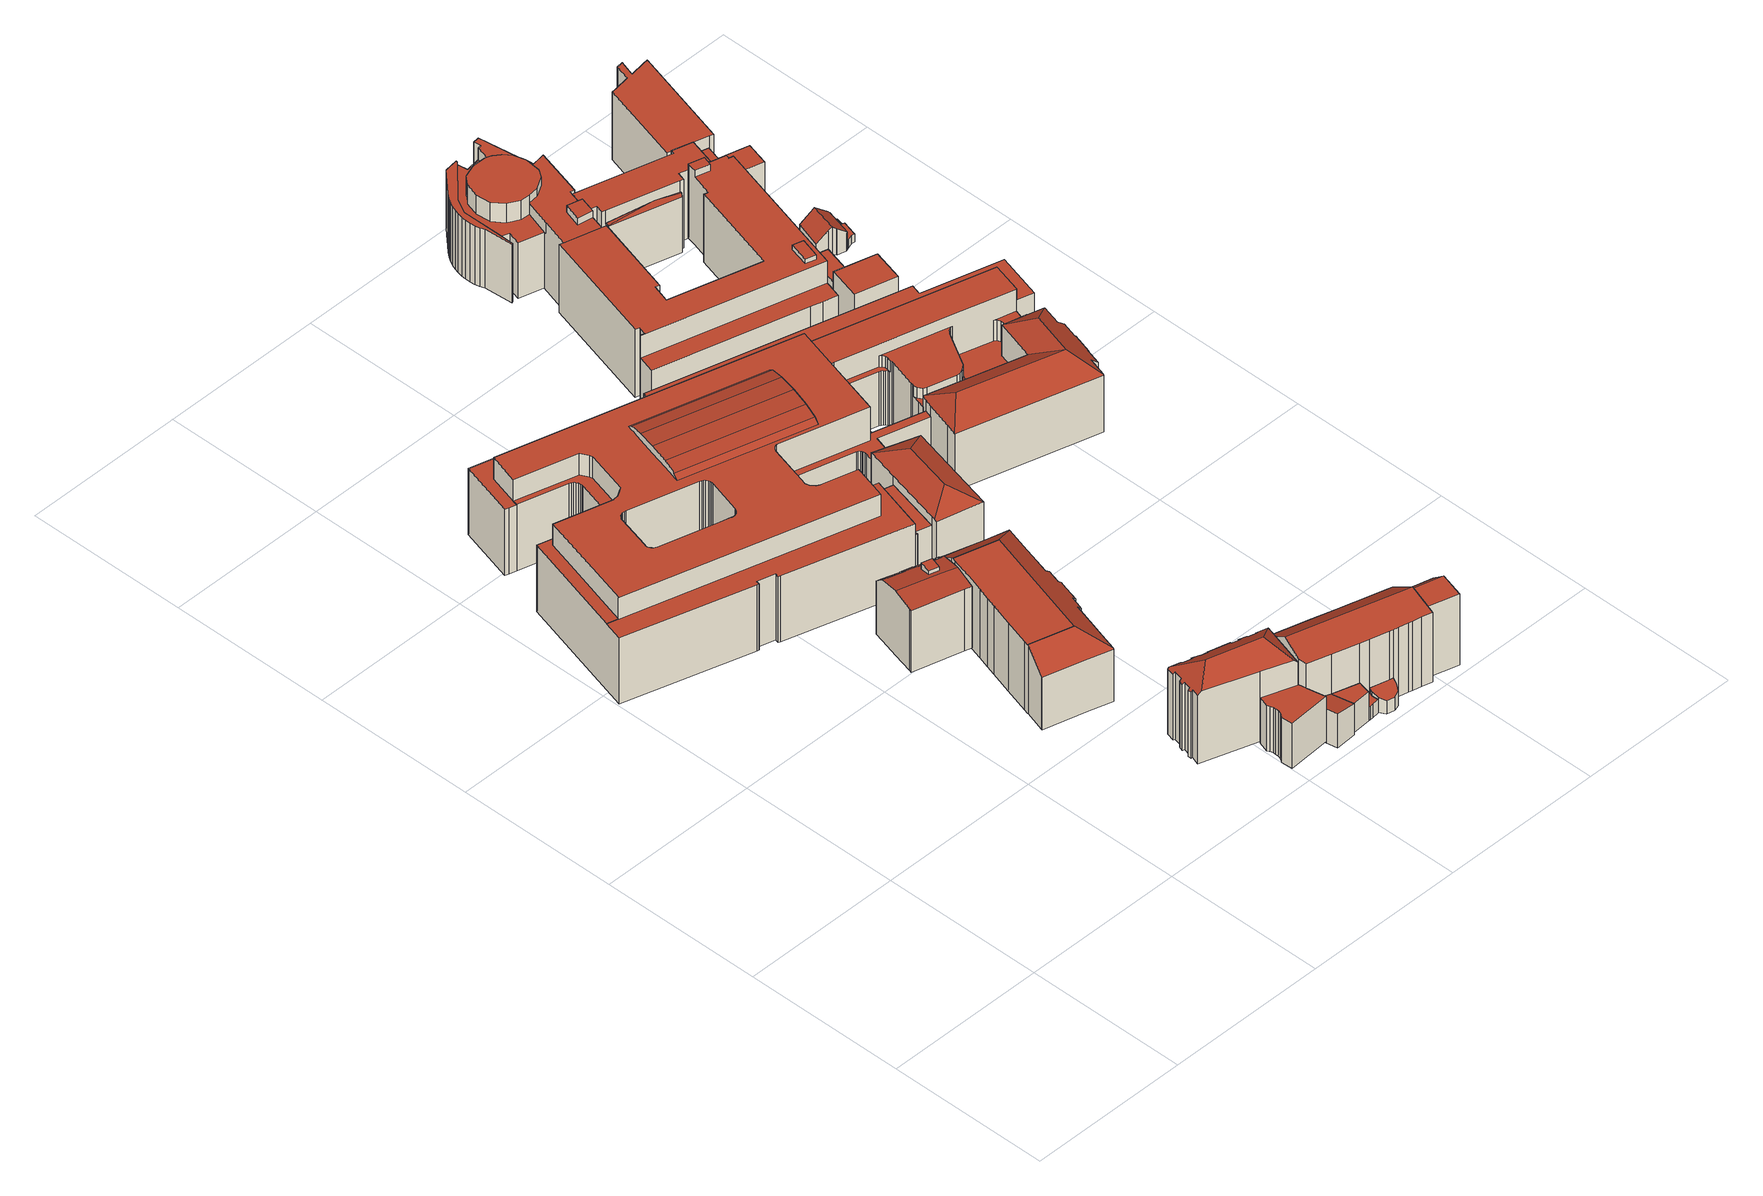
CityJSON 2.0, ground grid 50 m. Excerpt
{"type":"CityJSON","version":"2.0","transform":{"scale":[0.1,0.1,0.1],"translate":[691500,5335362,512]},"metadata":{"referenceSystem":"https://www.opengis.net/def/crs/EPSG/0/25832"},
"CityObjects":{
"building1":{"type":"Building","attributes":{"Gemeindeschluessel":"09162000","HoeheDach":"539.060","HoeheGrund":"516.347","Methode":"2000","NiedrigsteTraufeDesGebaeudes":"534.170","Geometrietyp2DReferenz":"3000","function":"31001_9998","roofType":"3100","measuredHeight":22.71,"storeysAboveGround":5},"geometry":[{"type":"MultiSurface","lod":"2","boundaries":[[[0,1,2,3]],[[4,5,6,7,8,9,10,11]],[[12,13,14,15,16,17,18]],[[19,20,21,22]],[[23,24,25,26]],[[27,28,29,30]],[[31,2,1,32]],[[33,34,35,36]],[[37,11,10,38]],[[39,3,2,31]],[[35,34,40,41]],[[42,43,13,12]],[[44,45,22,21,6,5]],[[46,42,12,18,23,26]],[[47,4,11,37]],[[48,0,3,39]],[[27,30,33,36]],[[49,43,42,46,26,25]],[[50,14,13,43]],[[34,33,30,29,24,23,18,17,51,52,53,54,40]],[[10,9,41,40,54,55,56,38]],[[19,57,15,14,50,20]],[[57,19,22,45,44,47,37,38,56,55,54,53,52,51,17,16,15]],[[8,7,6,21,20,50,43,49,25,28,35,41,9],[31,32,48,39]],[[32,1,0,48]],[[36,35,28,27]],[[44,5,4,47]],[[25,24,29,28]]],"semantics":{"surfaces":[{"type":"RoofSurface"},{"type":"WallSurface"},{"type":"GroundSurface"}],"values":[0,0,1,1,1,1,1,1,1,1,0,1,1,0,1,1,0,1,0,1,1,1,2,0,1,1,1,0]}}]},
"building2":{"type":"Building","attributes":{"Gemeindeschluessel":"09162000","HoeheDach":"539.350","HoeheGrund":"516.140","Methode":"2000","NiedrigsteTraufeDesGebaeudes":"532.519","Geometrietyp2DReferenz":"3000","function":"31001_9998","roofType":"1000","measuredHeight":23.21,"storeysAboveGround":3},"geometry":[{"type":"MultiSurface","lod":"2","boundaries":[[[58,59,60,61,62,63,64,65,66,67,68]],[[69,70,68,67,71,72,73]],[[74,65,64,75]],[[76,66,65,74]],[[68,70,77,58]],[[78,79,80,81,82,83]],[[81,80,84,77,70,69,85,82]],[[86,87,88,89,90,91]],[[92,93,90,89,88,94,95,96,97,98,99,100,101,102,103,104,79,78,83,105,73,72,71,76,74,75,106,107,108,109,110,111,112,113,114]],[[61,60,115,116,110,109,108]],[[95,117,118,96]],[[59,119,115,60]],[[101,100,120,121,122,102]],[[63,62,61,108,107,106]],[[99,123,120,100]],[[71,67,66,76]],[[84,124,122,121,120,123,125,126,118,117,127,87,86,91,128,129,119,77]],[[119,129,130,131,132,133,116,115]],[[80,79,104,103,102,122,124,84]],[[111,133,132,112]],[[96,118,126,97]],[[98,125,123,99]],[[97,126,125,98]],[[88,87,127,94]],[[83,82,85,105]],[[105,85,69,73]],[[75,64,63,106]],[[90,93,92,114,130,129,128,91]],[[110,116,133,111]],[[58,77,119,59]],[[94,127,117,95]],[[131,130,114,113,112,132]]],"semantics":{"surfaces":[{"type":"RoofSurface"},{"type":"WallSurface"},{"type":"GroundSurface"}],"values":[0,1,1,1,1,1,0,1,2,1,1,1,1,1,1,1,0,0,1,1,1,1,1,1,1,1,1,1,1,1,1,1]}}]},
"building3":{"type":"Building","attributes":{"Gemeindeschluessel":"09162000","HoeheDach":"543.710","HoeheGrund":"515.290","Methode":"2000","NiedrigsteTraufeDesGebaeudes":"537.343","Geometrietyp2DReferenz":"3000","function":"31001_9998","roofType":"3200","measuredHeight":28.42,"storeysAboveGround":5},"geometry":[{"type":"MultiSurface","lod":"2","boundaries":[[[134,135,136,137]],[[138,139,140,141,142,143]],[[144,145,146,147,148,149,150,151,152,153,142,141,140,154,155,156,136,135]],[[157,158,159,160]],[[161,162,163,164]],[[165,152,151,166]],[[167,166,151,150,149,168]],[[169,156,155,170]],[[145,171,158,172,173,174,175,176,177,163,162,178,179,180,181,182,183,184,185,146]],[[152,165,186,153]],[[170,155,154,187]],[[188,159,158,171]],[[164,163,177,189]],[[160,190,191,192,134,137,169,170,187,139,138,143,186,165,166,167,168,193,194,195,196,197,198,199,200,201,202,203,161,164,189,204,205,206,207,208,157]],[[207,173,172,208]],[[190,160,159,188,209,191]],[[143,142,153,186]],[[199,182,181,200]],[[198,183,182,199]],[[204,176,175,205]],[[202,179,178,203]],[[209,188,171,145,144]],[[189,177,176,204]],[[192,191,209,144,135,134]],[[201,180,179,202]],[[147,146,185,196,195,194,193,148]],[[197,184,183,198]],[[168,149,148,193]],[[206,174,173,207]],[[158,157,208,172]],[[187,154,140,139]],[[205,175,174,206]],[[137,136,156,169]],[[200,181,180,201]],[[203,178,162,161]],[[196,185,184,197]]],"semantics":{"surfaces":[{"type":"WallSurface"},{"type":"RoofSurface"},{"type":"GroundSurface"}],"values":[0,0,1,0,0,0,0,0,1,0,0,1,0,2,0,0,0,0,0,0,0,1,0,0,0,0,0,0,0,0,0,0,0,0,0,0]}}]},
"building4":{"type":"Building","attributes":{"Gemeindeschluessel":"09162000","HoeheDach":"530.060","HoeheGrund":"514.800","Methode":"1000","NiedrigsteTraufeDesGebaeudes":"530.060","Geometrietyp2DReferenz":"3000","function":"31001_2000","roofType":"1000","measuredHeight":15.26},"geometry":[{"type":"MultiSurface","lod":"2","boundaries":[[[210,211,212,213]],[[214,215,216,217]],[[213,212,215,214]],[[210,213,214,217,218,219,220,221,222,223,224,225,226]],[[222,227,228,223]],[[220,229,230,221]],[[217,216,231,218]],[[219,232,229,220]],[[224,233,234,225]],[[225,234,235,226]],[[235,234,233,228,227,230,229,232,231,216,215,212,211]],[[221,230,227,222]],[[226,235,211,210]],[[218,231,232,219]],[[223,228,233,224]]],"semantics":{"surfaces":[{"type":"WallSurface"},{"type":"GroundSurface"},{"type":"RoofSurface"}],"values":[0,0,0,1,0,0,0,0,0,0,2,0,0,0,0]}}]},
"building5":{"type":"Building","attributes":{"Gemeindeschluessel":"09162000","HoeheDach":"525.832","HoeheGrund":"514.369","Methode":"2000","NiedrigsteTraufeDesGebaeudes":"524.837","Geometrietyp2DReferenz":"3000","function":"31001_9998","roofType":"1000","measuredHeight":11.46,"storeysAboveGround":2},"geometry":[{"type":"MultiSurface","lod":"2","boundaries":[[[236,237,238,239,240]],[[240,241,242,236]],[[241,243,244,245,242]],[[239,243,241,240]],[[236,242,245,237]],[[238,244,243,239]],[[237,245,244,238]]],"semantics":{"surfaces":[{"type":"GroundSurface"},{"type":"WallSurface"},{"type":"RoofSurface"}],"values":[0,1,2,1,1,1,1]}}]},
"building6":{"type":"Building","attributes":{"Gemeindeschluessel":"09162000","HoeheDach":"524.895","HoeheGrund":"515.240","Methode":"1000","NiedrigsteTraufeDesGebaeudes":"524.895","Geometrietyp2DReferenz":"3000","function":"31001_9998","roofType":"1000","measuredHeight":9.65,"storeysAboveGround":1},"geometry":[{"type":"MultiSurface","lod":"2","boundaries":[[[246,247,248,249]],[[250,251,247,246]],[[246,249,252,250]],[[249,248,253,252]],[[251,253,248,247]],[[252,253,251,250]]],"semantics":{"surfaces":[{"type":"WallSurface"},{"type":"GroundSurface"},{"type":"RoofSurface"}],"values":[0,0,1,0,2,0]}}]},
"building7":{"type":"Building","attributes":{"Gemeindeschluessel":"09162000","HoeheDach":"520.060","HoeheGrund":"515.613","Methode":"2000","NiedrigsteTraufeDesGebaeudes":"520.060","Geometrietyp2DReferenz":"3000","function":"31001_9998","roofType":"1000","measuredHeight":4.45},"geometry":[{"type":"MultiSurface","lod":"2","boundaries":[[[254,255,256,257]],[[258,259,260,261]],[[262,263,264,265]],[[266,267,263,262]],[[261,260,257,256]],[[265,264,259,258]],[[254,257,260,259,264,263,267]],[[256,255,266,262,265,258,261]],[[255,254,267,266]]],"semantics":{"surfaces":[{"type":"WallSurface"},{"type":"RoofSurface"},{"type":"GroundSurface"}],"values":[0,0,0,0,0,0,1,2,0]}}]},
"building8":{"type":"Building","attributes":{"Gemeindeschluessel":"09162000","HoeheDach":"521.863","HoeheGrund":"515.760","Methode":"2000","NiedrigsteTraufeDesGebaeudes":"520.244","Geometrietyp2DReferenz":"3000","function":"31001_9998","roofType":"2100","measuredHeight":6.1,"storeysAboveGround":1},"geometry":[{"type":"MultiSurface","lod":"2","boundaries":[[[268,269,270,271]],[[271,272,273,274,275,276,277,278,268]],[[278,279,269,268]],[[277,280,279,278]],[[275,281,282,276]],[[276,282,280,277]],[[274,283,281,275]],[[269,279,280,282,281,283,284,285,270]],[[272,285,284,273]],[[273,284,283,274]],[[271,270,285,272]]],"semantics":{"surfaces":[{"type":"WallSurface"},{"type":"GroundSurface"},{"type":"RoofSurface"}],"values":[0,1,0,0,0,0,0,2,0,0,0]}}]},
"building9":{"type":"Building","attributes":{"Gemeindeschluessel":"09162000","HoeheDach":"541.320","HoeheGrund":"514.888","Methode":"2000","NiedrigsteTraufeDesGebaeudes":"534.589","Geometrietyp2DReferenz":"3000","function":"31001_9998","roofType":"3100","measuredHeight":26.43,"storeysAboveGround":4},"geometry":[{"type":"MultiSurface","lod":"2","boundaries":[[[286,287,288,289,290,291,292,293,294,295,296,297]],[[298,299,300,301,302,303,304,305,306,307,308,309,310,311,312,313,314,315,316,317,318,319,320]],[[319,288,287,320]],[[315,292,291,316]],[[308,321,322,309]],[[318,289,288,319]],[[311,296,295,312]],[[298,320,287,286,323]],[[305,324,325,306]],[[298,323,326,299]],[[299,326,327,300]],[[300,327,328,301]],[[317,290,289,318]],[[306,325,329,307]],[[297,296,311,310,330]],[[307,329,321,308]],[[301,328,331,302]],[[330,322,321,329,325,324,332,333,331,328,327,326,323,286,297]],[[304,332,324,305]],[[312,295,294,313]],[[314,293,292,315]],[[313,294,293,314]],[[316,291,290,317]],[[302,331,333,303]],[[330,310,309,322]],[[303,333,332,304]]],"semantics":{"surfaces":[{"type":"RoofSurface"},{"type":"GroundSurface"},{"type":"WallSurface"}],"values":[0,1,2,2,2,2,2,2,2,2,2,2,2,2,2,2,2,0,2,2,2,2,2,2,2,2]}}]},
"building10":{"type":"Building","attributes":{"Gemeindeschluessel":"09162000","HoeheDach":"544.990","HoeheGrund":"512.860","Methode":"2000","NiedrigsteTraufeDesGebaeudes":"524.470","Geometrietyp2DReferenz":"3000","function":"31001_2000","roofType":"1000","measuredHeight":32.13,"storeysAboveGround":7},"geometry":[{"type":"MultiSurface","lod":"2","boundaries":[[[334,335,336,337,338,339,340,341,342,343,344,345,346,347,348,349,350,351,352,353,354,355,356,357,358,359,360,361,362,363,364,365,366,367,368,369]],[[370,371,372,373]],[[374,375,376,377]],[[378,345,344,379]],[[380,381,382,383]],[[384,385,386,387]],[[388,389,390,391,392,393]],[[394,366,365,395]],[[396,397,398,399]],[[400,401,402,403,404,405,406,407,408,409,410]],[[411,378,412,413]],[[414,415,416,417]],[[418,419,420,421]],[[422,423,424,425]],[[426,427,428,429]],[[430,431,432,433]],[[434,435,436,437]],[[438,439,440,441]],[[442,443,444,445,446,447]],[[448,449,450,451]],[[452,453,454,455]],[[456,457,458,459]],[[373,372,460,461]],[[462,463,427,426]],[[464,465,466,467]],[[468,469,470,471]],[[472,473,474,475]],[[358,357,356,476,477,478]],[[413,412,479,480]],[[342,481,482,343]],[[483,484,485,486]],[[487,488,489,490,491,492]],[[493,494,495,496,497,498,499,500,501,502,503,504]],[[505,506,375,374]],[[336,507,508,337]],[[509,510,511,512,513,371,370]],[[514,515,453,452]],[[480,479,423,422]],[[493,504,516,517]],[[518,519,381,380]],[[520,521,522,523,524,525,526,527,528,404,403,402,529]],[[503,502,530,531]],[[532,533,534,535]],[[536,537,538,539]],[[387,386,439,438]],[[540,541,542,543]],[[340,544,545,341]],[[546,547,548,549,462,426,429,550,551,510,509,370,373,461,552,553,554,555,556,557,558,559,560,561,562,563,564,472,475,565,566,567,568,489,488,487,569,570,571,572,573,389,388,393,574,575,456,459,576,577,578,579,434,437,580,505,374,377,384,387,438,441,581,582,583,446,445,444,584,536,539,585,586,468,471,587,588,589,590,540,543,591,592,593,594,595,596,597,394,395,598,599,600,601,602,603,478,477,476,604,605,606,607,608,609,610,611,612,613,411,413,480,422,425,614,532,535,615],[616,617,618,619,620,621,518,380,383,622,623,396,399,624,625,430,433,626,627,628,629,630,631,483,486,632,633,634,635,636,637,638,639]],[[341,545,481,342]],[[560,640,641,561]],[[584,642,537,536]],[[338,643,644,339]],[[372,371,513,645,646,647,648,649,650,414,417,651,460]],[[449,652,653,654,428,427,463,655,656,450]],[[633,657,658,634]],[[659,660,470,469,661,662,663,664]],[[362,361,360,602,601,600]],[[665,666,573,572,571,667]],[[668,334,369,669]],[[670,671,672,673,451,450,656,527,526,525,524,523,674]],[[675,676,677,678]],[[504,503,531,679,516]],[[646,680,681,647]],[[393,392,682,574]],[[627,683,684,628]],[[543,542,685,591]],[[632,686,657,633]],[[645,687,680,646]],[[501,500,688,689,690,691]],[[591,685,692,592]],[[412,378,379,409,408,407,406,405,693,694,695,534,533,696,424,423,479]],[[556,697,698,557]],[[699,663,662,700]],[[586,661,469,468]],[[555,701,697,556]],[[554,702,701,555]],[[437,436,703,580]],[[645,513,512,704,705,706,687]],[[476,356,355,604]],[[707,521,520,708]],[[674,523,522,709]],[[638,710,711,639]],[[565,712,713,566]],[[343,482,714,344]],[[455,454,671,670]],[[626,715,683,627]],[[459,458,716,576]],[[717,718,706,705]],[[719,720,466,465,677,676,721,420,419,722,723,724,725,401,400,410,714,482,481,545,544,644,643,508,507,726,727],[728,729,398,397,730,731,382,381,519,732,733,734,735,736,737,711,710,738,739,740,658,657,686,485,484,741,742,743,684,683,715,432,431],[744,745,746,747,748,749,750,751,752,499,498,497,496,495,494,493,517]],[[753,721,676,675]],[[617,736,735,618]],[[405,404,528,693]],[[616,737,736,617]],[[620,733,732,621]],[[568,754,490,489]],[[337,508,643,338]],[[574,682,755,575]],[[756,757,724,723,722,758]],[[608,351,350,609]],[[759,692,685,542,541,760,761,762,763,764,668,669,765]],[[634,658,740,635]],[[583,766,447,446]],[[635,740,739,636]],[[610,609,350,349,348,611]],[[580,703,506,505]],[[471,470,660,587]],[[569,767,768,570]],[[575,755,457,456]],[[648,769,770,649]],[[599,363,362,600]],[[639,711,737,616]],[[708,520,529,771]],[[596,368,367,597]],[[647,681,769,648]],[[625,728,431,430]],[[612,347,346,613]],[[624,729,728,625]],[[621,732,519,518]],[[582,772,766,583]],[[590,760,541,540]],[[383,382,731,622]],[[700,662,585,539,538]],[[628,684,743,629]],[[500,499,752,688]],[[578,773,774,579]],[[602,360,359,603]],[[720,763,762,663,699,775,467,466]],[[487,492,767,569]],[[570,768,667,571]],[[377,376,385,384]],[[656,655,549,548,527]],[[355,354,353,606,605,604]],[[651,417,416,702,554,553,552]],[[563,562,776,777,778,564]],[[709,522,521,707]],[[779,780,515,514]],[[678,464,467,775,699,700,538,537,642,443,442,447,766,772,781,440,439,386,385,376,375,506,703,436,435,774,773,782,716,458,457,755,682,392,391,390,666,665,667,768,767,492,491,490,754,783,713,712,474,473,778,777,776,641,640,784,779,514,452,455,670,674,709,707,708,771,757,756,758,418,421,753,675]],[[558,557,698,780,779,784,559]],[[579,774,435,434]],[[486,485,686,632]],[[613,346,345,378,411]],[[611,348,347,612]],[[765,669,369,368,596,595,594]],[[444,443,642,584]],[[764,719,727,334,668]],[[568,567,566,713,783,754]],[[561,641,776,562]],[[559,784,640,560]],[[433,432,715,626]],[[415,785,770,769,681,680,687,706,718,786,672,671,454,453,515,780,698,697,701,702,416]],[[585,662,661,586]],[[763,720,719,764]],[[727,726,507,336,335,334]],[[549,655,463,462]],[[758,722,419,418]],[[547,546,694,693,528,527,548]],[[787,786,718,717]],[[618,735,734,619]],[[589,588,659,664,761,760,590]],[[550,429,428,654,788,789,551]],[[790,652,449,448]],[[615,695,694,546]],[[577,782,773,578]],[[511,789,788,791,790,448,451,673,787,717,705,704,512]],[[741,484,483,631,630,742]],[[623,730,397,396]],[[421,420,721,753]],[[678,677,465,464]],[[576,716,782,577]],[[475,474,712,565]],[[598,364,363,599]],[[582,581,441,440,781,772]],[[622,731,730,623]],[[592,692,759,593]],[[535,534,695,615]],[[573,666,390,389]],[[629,743,742,630]],[[502,501,691,530]],[[650,785,415,414]],[[757,771,529,402,401,725,724]],[[395,365,364,598]],[[425,424,696,614]],[[399,398,729,624]],[[788,654,653,791]],[[614,696,533,532]],[[516,679,531,530,691,690,689,688,752,751,750,749,748,747,746,745,744,517]],[[637,738,710,638]],[[564,778,473,472]],[[461,460,651,552]],[[339,644,544,340]],[[593,759,765,594]],[[619,734,733,620]],[[636,739,738,637]],[[379,344,714,410,409]],[[551,789,511,510]],[[587,660,659,588]],[[607,352,351,608]],[[673,672,786,787]],[[597,367,366,394]],[[663,762,761,664]],[[603,359,358,478]],[[606,353,352,607]],[[791,653,652,790]],[[649,770,785,650]]],"semantics":{"surfaces":[{"type":"RoofSurface"},{"type":"WallSurface"},{"type":"GroundSurface"}],"values":[0,1,1,1,1,1,1,1,1,1,1,1,1,1,1,1,1,1,1,1,1,1,1,1,1,1,1,1,1,1,1,1,1,1,1,1,1,1,0,1,0,0,1,1,1,1,1,2,1,1,1,1,0,0,1,0,1,1,1,1,1,0,1,1,1,1,1,1,0,1,0,1,1,1,1,1,1,1,1,1,1,1,1,1,1,1,1,1,0,1,1,1,1,1,1,1,1,1,1,0,1,1,1,1,1,1,1,1,1,1,1,1,1,1,1,1,1,1,1,1,1,1,1,0,1,1,1,1,1,1,1,1,1,1,1,1,0,1,1,1,1,1,1,1,1,1,1,1,1,0,1,1,1,1,1,1,1,1,1,1,1,1,1,0,1,1,1,1,1,1,1,1,1,1,1,1,1,0,1,1,1,1,1,1,1,1,1,1,1,1,1,1,1,1,1,1,1,1,1,1,1,1,1,1]}}]},
"building11":{"type":"Building","attributes":{"Gemeindeschluessel":"09162000","HoeheDach":"538.390","HoeheGrund":"516.200","Methode":"2000","NiedrigsteTraufeDesGebaeudes":"534.111","Geometrietyp2DReferenz":"3000","function":"31001_9998","roofType":"3200","measuredHeight":22.19,"storeysAboveGround":5},"geometry":[{"type":"MultiSurface","lod":"2","boundaries":[[[792,793,794,795]],[[796,792,795,797,798,799,800,801]],[[802,803,804,805,806,807]],[[798,808,809,799]],[[797,795,794,810,811]],[[800,804,803,801]],[[812,802,807,813]],[[800,799,809,805,804]],[[806,805,809,808,811,810]],[[812,796,801,803,802]],[[797,811,808,798]],[[813,793,792,796,812]],[[807,806,810,794,793,813]]],"semantics":{"surfaces":[{"type":"WallSurface"},{"type":"GroundSurface"},{"type":"RoofSurface"}],"values":[0,1,2,0,0,0,2,0,2,0,0,0,2]}}]},
"building12":{"type":"Building","attributes":{"Gemeindeschluessel":"09162000","HoeheDach":"537.390","HoeheGrund":"513.410","Methode":"2000","NiedrigsteTraufeDesGebaeudes":"532.401","Geometrietyp2DReferenz":"3000","function":"31001_9998","roofType":"1000","measuredHeight":23.98,"storeysAboveGround":5},"geometry":[{"type":"MultiSurface","lod":"2","boundaries":[[[814,815,816,817,818,819]],[[820,821,819,818,822,823]],[[824,825,826,827]],[[828,829,820,823]],[[830,831,832,833,834,835]],[[831,830,828,823,822,818,817,816,836,824,827,832]],[[816,815,837,836]],[[838,834,833,826,825,837,815,814,819,821]],[[835,834,838,821,820,829]],[[830,835,829,828]],[[827,826,833,832]],[[836,837,825,824]]],"semantics":{"surfaces":[{"type":"WallSurface"},{"type":"GroundSurface"},{"type":"RoofSurface"}],"values":[0,0,0,0,0,1,0,2,2,0,0,0]}}]},
"building13":{"type":"Building","attributes":{"Gemeindeschluessel":"09162000","HoeheDach":"540.130","HoeheGrund":"515.667","Methode":"2000","NiedrigsteTraufeDesGebaeudes":"533.178","Geometrietyp2DReferenz":"3000","function":"31001_9998","roofType":"3200","measuredHeight":24.46,"storeysAboveGround":4},"geometry":[{"type":"MultiSurface","lod":"2","boundaries":[[[839,840,841,842]],[[843,844,845,846]],[[847,848,849,850]],[[851,840,839,852,853]],[[854,855,856,857]],[[850,849,858,859]],[[853,852,859,858,860]],[[861,862,863,864,865]],[[866,867,868,869]],[[870,871,872,873]],[[874,875,876,877]],[[874,877,878,879,880,881,866,869,882,872,871,883]],[[875,874,883,884]],[[885,886,863,862]],[[867,885,862,861,854,857,843,846,847,850,859,852,839,842,887,888,876,875,884,870,873,889,868]],[[857,856,844,843]],[[861,865,855,854]],[[879,878,890,891,841,840,851]],[[876,888,890,878,877]],[[842,841,891,887]],[[884,883,871,870]],[[885,867,866,881,886]],[[889,882,869,868]],[[886,881,880,892,864,863]],[[847,846,845,893,848]],[[892,893,845,844,856,855,865,864]],[[851,853,860,880,879]],[[887,891,890,888]],[[873,872,882,889]],[[892,880,860,858,849,848,893]]],"semantics":{"surfaces":[{"type":"WallSurface"},{"type":"RoofSurface"},{"type":"GroundSurface"}],"values":[0,0,0,0,0,0,0,0,0,0,0,1,0,0,2,0,0,1,0,0,0,0,0,1,0,1,1,0,0,1]}}]},
"building14":{"type":"Building","attributes":{"Gemeindeschluessel":"09162000","HoeheDach":"540.716","HoeheGrund":"515.610","Methode":"2000","NiedrigsteTraufeDesGebaeudes":"531.045","Geometrietyp2DReferenz":"3000","function":"31001_9998","roofType":"1000","measuredHeight":25.11,"storeysAboveGround":4},"geometry":[{"type":"MultiSurface","lod":"2","boundaries":[[[894,895,896,897]],[[898,899,900,901]],[[902,903,904,905,906,907]],[[908,909,910,911]],[[899,912,913,914,915,916,900]],[[917,918,919,920]],[[921,922,923,924]],[[925,926,927,928,929,930,931,932,933,934,935,894,897,936,937,938,939,940,941,942,943,917,920,944,916,915,914,921,924]],[[897,896,945,936]],[[919,946,901,900,916,944,920]],[[933,947,948,934]],[[949,950,909,908]],[[939,951,952,940]],[[942,953,954,943]],[[929,903,902,930]],[[941,955,953,942]],[[912,899,898,956]],[[957,958,959,923,922,913,912,956,946,919,918,954,953,955,952,951,960,961,945,896,895,962,948,947,963],[911,964,949,908]],[[938,960,951,939]],[[937,961,960,938]],[[936,945,961,937]],[[930,902,907,931]],[[905,957,963,906]],[[940,952,955,941]],[[914,913,922,921]],[[950,965,910,909]],[[934,948,962,935]],[[964,965,950,949]],[[943,954,918,917]],[[907,906,963,947,933,932,931]],[[928,904,903,929]],[[905,904,928,927,926,925,924,923,959,958,957]],[[935,962,895,894]],[[911,910,965,964]],[[956,898,901,946]]],"semantics":{"surfaces":[{"type":"WallSurface"},{"type":"RoofSurface"},{"type":"GroundSurface"}],"values":[0,1,1,0,0,0,0,2,0,0,0,0,0,0,0,0,0,1,0,0,0,0,0,0,0,1,0,0,0,0,0,0,0,0,0]}}]},
"building15":{"type":"Building","attributes":{"Gemeindeschluessel":"09162000","HoeheDach":"541.080","HoeheGrund":"515.658","Methode":"2000","NiedrigsteTraufeDesGebaeudes":"534.640","Geometrietyp2DReferenz":"3000","function":"31001_9998","roofType":"1000","measuredHeight":25.42,"storeysAboveGround":5},"geometry":[{"type":"MultiSurface","lod":"2","boundaries":[[[966,967,968,969]],[[970,960,961,971]],[[972,973,974,975,976,977]],[[978,979,980,981]],[[976,975,982,983]],[[984,985,986,987]],[[988,989,990,991,992]],[[993,994,995,996]],[[997,998,999,1000]],[[1001,1002,1003,1004]],[[1005,1006,1007,1008]],[[1009,971,961,1010,1011,1012]],[[1013,1014,1015,1016]],[[1017,972,977,1018,1019,1020]],[[1021,1022,1023,1024]],[[1025,1026,1027,1028]],[[1029,1030,1026,1025]],[[1031,1032,1033,1034]],[[1035,1036,1037,1038,1039]],[[1009,1012,1016,1015]],[[1032,1031,1040,1041]],[[1042,1043,1044,1045]],[[1028,1027,1046,1047]],[[1048,997,1019,1018]],[[969,968,1049,1050]],[[1051,1035,1039,1052]],[[981,980,1053,1054]],[[1013,1016,1012,1011,988,992,1055,1056,966,969,1050,1005,1008,1048,1018,977,976,983,1057,1058]],[[1059,1038,1037,1060]],[[1017,1020,1061,1062]],[[1045,1044,1063,1064]],[[996,995,985,984]],[[1065,1066,1067,1068]],[[1055,1069,1070,1056]],[[1070,1069,991,990,1071,1072,1063,1044,1043,999,998,1007,1006,1049,968,967]],[[1073,1074,1002,1001]],[[987,986,1030,1029]],[[1062,1061,1074,1073]],[[1000,999,1043,1042]],[[1057,1075,1076,1058]],[[1066,1065,1077,1058,1076]],[[970,1078,1036,1035,1051,960]],[[1079,1080,1034,1033]],[[1081,1072,1071,1082]],[[1050,1049,1006,1005]],[[1078,1083,1084,1060,1037,1036]],[[1066,1076,1075,982,975,974,1085,1046,1027,1026,1030,986,985,995,994,1053,980,979,1086,1087,1067]],[[1047,1046,1085,1088]],[[1008,1007,998,997,1048]],[[1052,1039,1038,1059]],[[992,991,1069,1055]],[[1024,1023,1089,1090]],[[989,1010,961,960,1051,1052,1059,1060,1084,1040,1031,1034,1080,1089,1023,1022,1003,1002,1074,1061,1020,1019,997,1000,1042,1045,1064,1081,1082]],[[1014,1013,1058,1077]],[[1091,1086,979,978]],[[1080,1079,1090,1089]],[[1054,1053,994,993]],[[983,982,1075,1057]],[[1087,1092,1068,1067]],[[1004,1003,1022,1021]],[[1064,1063,1072,1081]],[[989,988,1011,1010]],[[1092,1087,1086,1091]],[[1056,1070,967,966]],[[1088,1085,974,973]],[[1082,1071,990,989]],[[1032,1041,1083,1078,970,971,1009,1015,1014,1077,1065,1068,1092,1091,978,981,1054,993,996,984,987,1029,1025,1028,1047,1088,973,972,1017,1062,1073,1001,1004,1021,1024,1090,1079,1033]],[[1041,1040,1084,1083]]],"semantics":{"surfaces":[{"type":"WallSurface"},{"type":"RoofSurface"},{"type":"GroundSurface"}],"values":[0,0,0,0,0,0,0,0,0,0,0,0,0,0,0,0,0,0,1,0,0,0,0,0,0,0,0,1,0,0,0,0,0,0,1,0,0,0,0,0,0,0,0,0,0,0,1,0,0,0,0,0,1,0,0,0,0,0,0,0,0,0,0,0,0,0,2,0]}}]},
"building16":{"type":"Building","attributes":{"Gemeindeschluessel":"09162000","HoeheDach":"531.059","HoeheGrund":"515.670","Methode":"1000","NiedrigsteTraufeDesGebaeudes":"531.059","Geometrietyp2DReferenz":"3000","function":"31001_9998","roofType":"1000","measuredHeight":15.39,"storeysAboveGround":4},"geometry":[{"type":"MultiSurface","lod":"2","boundaries":[[[1093,1094,1095,1096,1097]],[[1094,1098,1099,1095]],[[1096,1100,1101,1097]],[[1095,1099,1100,1096]],[[1093,1102,1098,1094]],[[1101,1100,1099,1098,1102]],[[1097,1101,1102,1093]]],"semantics":{"surfaces":[{"type":"GroundSurface"},{"type":"WallSurface"},{"type":"RoofSurface"}],"values":[0,1,1,1,1,2,1]}}]},
"building17":{"type":"Building","attributes":{"Gemeindeschluessel":"09162000","HoeheDach":"538.681","HoeheGrund":"515.530","Methode":"2000","NiedrigsteTraufeDesGebaeudes":"531.112","Geometrietyp2DReferenz":"3000","function":"31001_9998","roofType":"1000","measuredHeight":23.15,"storeysAboveGround":6},"geometry":[{"type":"MultiSurface","lod":"2","boundaries":[[[1103,1104,1105,1106]],[[1107,1108,1109,1110]],[[1111,1112,1113,1114]],[[1115,1116,1117,1118]],[[1119,1120,1121,1122]],[[1123,1124,1125]],[[1126,1127,1116,1115]],[[1128,1129,1130,1131]],[[1132,1133,1134,1135,1136,1137,1131,1130,1112,1111]],[[1106,1105,1127,1126]],[[1138,1139,1140,1141]],[[1107,1142,1143,1139,1138,1144,1145,1146,1147,1148,1108]],[[1149,1150,1148,1147]],[[1114,1113,1150,1149]],[[1151,1152,1153,1154]],[[1155,1156,1137,1136]],[[1157,1158,1135,1134]],[[1129,1128,1156,1155,1104,1103,1159,1160,1161,1162]],[[1139,1143,1123,1125,1140]],[[1163,1164,1152,1151]],[[1135,1158,1117,1116,1127,1105,1104,1155,1136]],[[1122,1121,1164,1163]],[[1165,1166,1162,1161]],[[1143,1142,1123]],[[1140,1125,1124,1110,1109,1120,1119,1167,1168,1169,1141]],[[1137,1156,1128,1131]],[[1164,1121,1120,1109,1108,1148,1150,1113,1112,1130,1129,1162,1166,1153,1152]],[[1115,1118,1157,1134,1133,1132,1111,1114,1149,1147,1146,1145,1144,1138,1141,1169,1168,1167,1119,1122,1163,1151,1154,1165,1161,1160,1159,1103,1106,1126]],[[1154,1153,1166,1165]],[[1118,1117,1158,1157]],[[1123,1142,1107,1110,1124]]],"semantics":{"surfaces":[{"type":"WallSurface"},{"type":"RoofSurface"},{"type":"GroundSurface"}],"values":[0,0,0,0,0,1,0,0,0,0,0,0,0,0,0,0,0,0,1,0,1,0,0,1,0,1,1,2,0,0,1]}}]},
"building18":{"type":"Building","attributes":{"Gemeindeschluessel":"09162000","HoeheDach":"518.145","HoeheGrund":"515.740","Methode":"1000","NiedrigsteTraufeDesGebaeudes":"518.145","Geometrietyp2DReferenz":"3000","function":"31001_2000","roofType":"1000","measuredHeight":2.4},"geometry":[{"type":"MultiSurface","lod":"2","boundaries":[[[1170,1171,1172,1173]],[[1174,1175,1176,1177]],[[1174,1177,1172,1171,1178]],[[1179,1178,1171,1170]],[[1174,1178,1179,1175]],[[1175,1179,1170,1173,1176]],[[1176,1173,1172,1177]]],"semantics":{"surfaces":[{"type":"WallSurface"},{"type":"GroundSurface"},{"type":"RoofSurface"}],"values":[0,0,1,0,0,2,0]}}]},
"building19":{"type":"Building","attributes":{"Gemeindeschluessel":"09162000","HoeheDach":"518.471","HoeheGrund":"515.793","Methode":"1000","NiedrigsteTraufeDesGebaeudes":"518.085","Geometrietyp2DReferenz":"3000","function":"31001_2000","roofType":"1000","measuredHeight":2.68,"storeysAboveGround":1},"geometry":[{"type":"MultiSurface","lod":"2","boundaries":[[[1180,1181,1173,1182]],[[1183,1184,1180,1182,1185,1186,1187,1188,1189,1190]],[[1189,1191,1192,1190]],[[1180,1184,1183,1193,1194,1181]],[[1195,1191,1189,1188,1187,1196]],[[1181,1194,1193,1192,1191,1195,1196,1197,1198,1173]],[[1173,1198,1197,1196,1187,1186,1185,1182]],[[1190,1192,1193,1183]]],"semantics":{"surfaces":[{"type":"WallSurface"},{"type":"GroundSurface"},{"type":"RoofSurface"}],"values":[0,1,0,0,0,2,0,0]}}]},
"building20":{"type":"Building","attributes":{"Gemeindeschluessel":"09162000","HoeheDach":"525.199","HoeheGrund":"515.280","Methode":"1000","NiedrigsteTraufeDesGebaeudes":"521.293","Geometrietyp2DReferenz":"3000","function":"31001_2000","roofType":"3100","measuredHeight":9.92,"storeysAboveGround":2},"geometry":[{"type":"MultiSurface","lod":"2","boundaries":[[[1199,1200,1201,1202,1203,1204,1205]],[[1206,1203,1202,1207]],[[1208,1209,1210,1211,1212,1213,1214,1215,1201,1200]],[[1216,1217,1218,1219,1220,1221,1222,1223,1224,1206,1207,1225,1226,1227,1228]],[[1222,1199,1205,1223]],[[1227,1214,1213,1228]],[[1221,1200,1199,1222]],[[1218,1210,1209,1219]],[[1217,1211,1210,1218]],[[1201,1215,1214,1227,1226,1225,1207,1202]],[[1217,1216,1228,1213,1212,1211]],[[1220,1208,1200,1221]],[[1205,1204,1203,1206,1224,1223]],[[1219,1209,1208,1220]]],"semantics":{"surfaces":[{"type":"RoofSurface"},{"type":"WallSurface"},{"type":"GroundSurface"}],"values":[0,1,0,2,1,1,1,1,1,1,1,1,1,1]}}]},
"building21":{"type":"Building","attributes":{"Gemeindeschluessel":"09162000","HoeheDach":"538.494","HoeheGrund":"515.630","Methode":"2000","NiedrigsteTraufeDesGebaeudes":"538.494","Geometrietyp2DReferenz":"3000","function":"31001_9998","roofType":"1000","measuredHeight":22.86},"geometry":[{"type":"MultiSurface","lod":"2","boundaries":[[[1229,1230,1231,1232]],[[1233,1234,1235,1236]],[[1237,1238,1239,1240]],[[1233,1241,1240,1239,1242,1234]],[[1243,1229,1232,1244,1245,1246,1247,1237,1240,1241,1233,1236,1248]],[[1236,1235,1249,1248]],[[1244,1250,1251,1245]],[[1252,1238,1237,1247]],[[1245,1251,1253,1246]],[[1246,1253,1252,1247]],[[1232,1231,1250,1244]],[[1248,1249,1254,1243]],[[1231,1230,1254,1249,1235,1234,1242,1239,1238,1252,1253,1251,1250]],[[1243,1254,1230,1229]]],"semantics":{"surfaces":[{"type":"WallSurface"},{"type":"GroundSurface"},{"type":"RoofSurface"}],"values":[0,0,0,0,1,0,0,0,0,0,0,0,2,0]}}]},
"building22":{"type":"Building","attributes":{"Gemeindeschluessel":"09162000","HoeheDach":"517.999","HoeheGrund":"515.260","Methode":"1000","NiedrigsteTraufeDesGebaeudes":"517.999","Geometrietyp2DReferenz":"3000","function":"31001_2000","roofType":"1000","measuredHeight":2.74,"storeysAboveGround":1},"geometry":[{"type":"MultiSurface","lod":"2","boundaries":[[[1255,1256,1257,1258]],[[1259,1260,1261,1262]],[[1258,1257,1263,1264]],[[1265,1266,1267,1268]],[[1227,1269,1260,1259]],[[1268,1267,1270,1271]],[[1228,1272,1269,1227]],[[1217,1273,1272,1228]],[[1274,1275,1276,1277]],[[1274,1278,1264,1263,1279,1275]],[[1271,1270,1280,1281]],[[1282,1276,1275,1279,1263,1257,1256,1280,1270,1267,1266,1261,1260,1269,1272,1273]],[[1283,1282,1273,1217]],[[1277,1276,1282,1283]],[[1262,1261,1266,1265]],[[1278,1274,1277,1283,1217,1228,1227,1259,1262,1265,1268,1271,1281,1255,1258,1264]],[[1281,1280,1256,1255]]],"semantics":{"surfaces":[{"type":"WallSurface"},{"type":"RoofSurface"},{"type":"GroundSurface"}],"values":[0,0,0,0,0,0,0,0,0,0,0,1,0,0,0,2,0]}}]}
},
"vertices":[
[726,1025,271],[736,1060,271],[705,1069,271],[696,1034,271],[724,936,252],[745,930,252],[764,998,262],[722,1011,262],[692,1020,262],[592,1049,262],[575,984,252],[573,977,251],[782,1092,222],[782,1092,223],[790,1089,223],[790,1089,44],[782,1092,44],[770,1095,44],[770,1095,222],[773,1028,44],[773,1028,256],[769,1013,259],[769,1013,44],[716,1111,222],[716,1111,223],[709,1083,248],[709,1083,222],[674,1093,222],[674,1093,248],[681,1121,223],[681,1121,222],[705,1069,251],[736,1060,251],[631,1136,222],[631,1136,223],[624,1108,248],[624,1108,222],[573,977,44],[575,984,44],[696,1034,259],[616,1140,223],[609,1112,248],[774,1064,222],[774,1064,248],[745,930,44],[764,998,44],[739,1074,222],[724,936,44],[726,1025,259],[739,1074,248],[782,1062,248],[716,1111,44],[681,1121,44],[631,1136,44],[616,1140,44],[609,1112,44],[592,1049,44],[782,1062,44],
[798,624,273],[902,985,273],[771,1021,273],[769,1013,273],[745,930,273],[734,893,273],[723,854,273],[714,825,273],[694,754,273],[671,675,273],[667,661,273],[667,660,273],[667,661,274],[671,675,41],[667,661,41],[667,660,41],[714,825,41],[723,854,41],[694,754,41],[798,624,274],[779,556,41],[849,536,41],[849,536,217],[779,556,217],[648,592,217],[648,592,41],[850,539,220],[648,594,218],[946,861,217],[952,859,212],[952,859,41],[946,861,41],[940,862,41],[940,862,221],[987,1030,41],[969,966,41],[940,817,41],[949,815,41],[942,792,41],[934,764,41],[929,745,41],[921,748,41],[909,706,41],[902,708,41],[898,709,41],[868,605,41],[850,539,41],[648,594,41],[734,893,41],[745,930,41],[769,1013,41],[771,1021,41],[773,1028,41],[790,1089,41],[791,1091,41],[922,1054,41],[989,1035,41],[771,1021,274],[773,1028,268],[949,815,205],[942,792,205],[902,985,274],[909,706,211],[902,708,217],[898,709,220],[921,748,212],[868,605,220],[929,745,205],[934,764,205],[940,817,212],[969,966,221],[987,1030,222],[989,1035,218],[922,1054,217],[791,1091,217],[790,1089,219],
[832,227,33],[832,227,263],[840,253,263],[840,253,33],[843,290,33],[848,288,33],[848,288,261],[843,290,255],[842,290,255],[842,290,33],[843,223,275],[899,266,317],[865,358,258],[863,359,255],[861,359,253],[855,334,255],[856,334,255],[860,332,260],[853,303,261],[847,305,255],[842,265,262],[836,265,256],[836,254,258],[1145,282,33],[1145,282,256],[1103,138,256],[1103,138,33],[1039,312,33],[1039,312,256],[1037,304,262],[1037,304,33],[853,303,33],[860,332,33],[856,334,33],[855,334,33],[836,254,33],[836,265,33],[1064,220,317],[1110,292,255],[1108,284,262],[1082,291,262],[1084,299,256],[1062,306,256],[1060,297,262],[972,329,257],[969,322,263],[947,328,263],[949,335,257],[928,342,257],[925,334,263],[897,341,263],[898,349,258],[847,305,33],[842,265,33],[1093,142,267],[1060,297,33],[1093,142,33],[1002,173,33],[843,223,33],[861,359,33],[863,359,33],[865,358,33],[898,349,33],[897,341,33],[925,334,33],[928,342,33],[949,335,33],[947,328,33],[969,322,33],[972,329,33],[1062,306,33],[1084,299,33],[1082,291,33],[1108,284,33],[1110,292,33],[1002,173,270],
[986,82,28],[986,82,181],[991,89,181],[991,89,28],[995,97,28],[995,97,181],[998,106,181],[998,106,28],[998,115,28],[998,124,28],[995,132,28],[992,140,28],[1002,173,28],[1103,138,28],[1108,114,28],[1120,56,28],[988,48,28],[1002,173,181],[1103,138,181],[995,132,181],[992,140,181],[998,115,181],[998,124,181],[1108,114,181],[1120,56,181],[988,48,181],
[1108,114,24],[1177,94,24],[1191,26,24],[1127,22,24],[1120,56,24],[1120,56,138],[1108,114,138],[1127,22,138],[1191,26,128],[1177,94,128],
[1177,94,32],[1177,94,129],[1257,70,129],[1257,70,32],[1191,26,32],[1191,26,129],[1247,30,32],[1247,30,129],
[1282,30,81],[1282,30,36],[1281,51,36],[1281,51,81],[1257,70,36],[1257,70,81],[1285,62,81],[1285,62,36],[1248,26,36],[1248,26,81],[1247,30,81],[1247,30,36],[1259,27,36],[1259,27,81],
[1282,30,38],[1282,30,88],[1281,51,94],[1281,51,38],[1285,62,38],[1340,48,38],[1352,45,38],[1348,30,38],[1334,11,38],[1315,5,38],[1293,11,38],[1293,11,82],[1315,5,82],[1348,30,93],[1334,11,86],[1352,45,99],[1340,48,99],[1285,62,99],
[1477,97,293],[1479,106,287],[1496,182,228],[1496,185,226],[1474,191,226],[1450,198,226],[1335,229,228],[1269,247,228],[1194,268,229],[1162,277,229],[1145,282,228],[1121,199,293],[1471,52,29],[1466,17,29],[1435,25,29],[1409,31,29],[1397,34,29],[1368,41,29],[1352,45,29],[1340,48,29],[1285,62,29],[1257,70,29],[1177,94,29],[1108,114,29],[1103,138,29],[1145,282,29],[1162,277,29],[1194,268,29],[1269,247,29],[1335,229,29],[1450,198,29],[1474,191,29],[1496,185,29],[1496,182,29],[1479,106,29],[1177,94,262],[1108,114,262],[1471,52,277],[1340,48,262],[1285,62,262],[1466,17,264],[1435,25,264],[1409,31,263],[1257,70,262],[1103,138,270],[1397,34,263],[1352,45,262],[1368,41,263],
[56,1501,233],[57,1501,233],[142,1812,233],[314,1765,233],[331,1767,233],[346,1775,233],[358,1783,233],[393,1914,233],[391,1924,233],[379,1947,233],[193,1998,233],[189,1983,233],[338,1942,233],[343,1940,233],[348,1937,233],[350,1935,233],[352,1932,233],[355,1928,233],[356,1922,233],[357,1916,233],[356,1913,233],[356,1911,233],[328,1809,233],[327,1805,233],[326,1803,233],[322,1799,233],[318,1795,233],[316,1794,233],[313,1792,233],[308,1790,233],[302,1790,233],[297,1791,233],[147,1832,233],[126,1838,233],[115,1841,233],[24,1510,233],[1320,1493,9],[1320,1493,195],[1198,1528,195],[1198,1528,9],[744,1587,9],[744,1587,192],[740,1585,192],[740,1585,9],[189,1983,232],[193,1998,232],[299,1714,9],[299,1714,305],[293,1714,305],[293,1714,9],[736,1581,9],[736,1581,192],[732,1577,192],[732,1577,9],[1029,1532,9],[1181,1491,9],[1181,1491,192],[1029,1532,192],[1028,1532,192],[1028,1532,9],[147,1832,9],[297,1791,9],[280,1706,9],[280,1706,305],[276,1701,305],[276,1701,9],[957,1890,305],[1096,1851,305],[1096,1851,269],[1379,1774,269],[1640,1702,269],[1640,1702,232],[1379,1774,232],[1096,1851,232],[957,1890,232],[219,2092,232],[219,2092,305],[189,1983,9],[168,1989,232],[168,1989,9],[1205,1564,195],[1205,1564,230],[1204,1574,230],[1204,1574,195],[737,1610,192],[737,1610,305],[732,1605,305],[732,1605,192],[204,2165,9],[204,2165,232],[708,2027,232],[708,2027,9],[1595,1554,9],[1595,1554,195],[1552,1566,195],[1552,1566,9],[245,1586,9],[245,1586,305],[245,1581,305],[245,1581,9],[956,1535,9],[956,1535,192],[760,1588,192],[760,1588,9],[731,1572,9],[731,1572,192],[702,1467,192],[702,1467,9],[705,1448,192],[706,1446,192],[706,1446,9],[705,1448,9],[703,1451,9],[703,1451,192],[1556,1621,125],[1556,1621,195],[1549,1626,195],[1549,1626,125],[1235,1702,192],[1235,1702,230],[1232,1709,230],[1232,1709,192],[968,1513,9],[968,1513,192],[969,1517,192],[969,1517,9],[1192,1529,195],[1192,1529,9],[1597,1553,9],[1597,1553,195],[704,1434,192],[704,1434,305],[717,1428,305],[717,1428,192],[886,1205,9],[886,1205,194],[840,1218,194],[840,1218,9],[1212,1703,9],[1212,1703,192],[1109,1731,192],[1109,1731,9],[328,1809,9],[327,1805,9],[326,1803,9],[156,1992,232],[156,1992,9],[391,1924,305],[379,1947,305],[472,1505,9],[472,1505,305],[477,1504,305],[477,1504,9],[1082,1723,9],[1084,1725,9],[1087,1727,9],[1087,1727,192],[1084,1725,192],[1082,1723,192],[874,1589,305],[879,1605,305],[890,1647,305],[906,1704,305],[922,1762,305],[933,1804,305],[937,1819,305],[933,1804,317],[922,1762,327],[906,1704,330],[890,1647,327],[879,1605,317],[749,1589,9],[749,1589,192],[142,1812,305],[314,1765,305],[1321,1493,9],[1488,1446,9],[1488,1446,125],[1321,1493,125],[1321,1493,195],[1235,1695,192],[1235,1695,230],[480,1714,317],[476,1699,305],[304,1713,9],[304,1713,305],[1069,1738,269],[1078,1745,269],[1089,1749,269],[1098,1750,269],[1225,1715,269],[1435,1658,269],[1549,1626,269],[1613,1609,269],[1615,1609,269],[1063,1730,269],[507,1814,330],[492,1756,327],[1472,1833,9],[1472,1833,232],[1463,1802,232],[1463,1802,9],[714,1439,9],[714,1439,192],[719,1437,192],[719,1437,9],[450,1322,9],[450,1322,232],[453,1333,232],[453,1333,9],[358,1783,305],[393,1914,305],[1665,1595,9],[1615,1609,9],[1613,1609,9],[1599,1558,9],[1551,1566,9],[1523,1573,9],[1198,1552,9],[1204,1574,9],[1206,1581,9],[1207,1586,9],[1231,1671,9],[1232,1676,9],[1231,1681,9],[1231,1682,9],[1230,1688,9],[1227,1693,9],[1223,1697,9],[1219,1700,9],[1218,1700,9],[1103,1732,9],[1097,1732,9],[1093,1730,9],[1092,1730,9],[1079,1718,9],[1077,1713,9],[1035,1558,9],[1036,1557,9],[1188,1516,9],[1008,1462,9],[959,1479,9],[968,1522,9],[966,1526,9],[964,1530,9],[960,1533,9],[755,1589,9],[701,1464,9],[701,1461,9],[701,1456,9],[709,1442,9],[882,1393,9],[929,1380,9],[838,1209,9],[832,1211,9],[831,1211,9],[456,1320,9],[400,1348,9],[397,1338,9],[391,1339,9],[8,1451,9],[24,1510,9],[115,1841,9],[126,1838,9],[302,1790,9],[308,1790,9],[313,1792,9],[316,1794,9],[318,1795,9],[322,1799,9],[356,1911,9],[356,1913,9],[357,1916,9],[356,1922,9],[355,1928,9],[352,1932,9],[350,1935,9],[348,1937,9],[343,1940,9],[338,1942,9],[712,2042,9],[1703,1736,9],[530,1637,9],[529,1642,9],[526,1647,9],[522,1651,9],[518,1654,9],[513,1656,9],[288,1712,9],[283,1710,9],[274,1696,9],[246,1592,9],[247,1576,9],[250,1571,9],[253,1567,9],[258,1564,9],[263,1562,9],[439,1514,9],[482,1504,9],[488,1506,9],[492,1508,9],[496,1512,9],[499,1517,9],[501,1522,9],[530,1626,9],[531,1632,9],[1230,1688,192],[1227,1693,192],[709,1442,192],[331,1767,305],[346,1775,305],[1347,1538,195],[1332,1527,195],[1319,1522,195],[1307,1522,195],[1224,1545,195],[1213,1551,195],[1198,1552,195],[1560,1611,195],[1561,1603,195],[1551,1566,195],[1599,1558,195],[1613,1609,195],[488,1506,305],[492,1508,305],[832,1211,194],[838,1209,194],[929,1380,194],[882,1393,194],[879,1384,194],[831,1211,194],[1036,1557,192],[1188,1516,192],[1035,1558,192],[56,1501,232],[24,1510,232],[1225,1715,192],[1225,1715,230],[1435,1658,230],[1435,1658,125],[1098,1750,192],[691,1460,192],[691,1460,305],[695,1445,305],[695,1445,192],[482,1719,319],[1332,1527,230],[1319,1522,230],[1008,1462,192],[250,1571,305],[253,1567,305],[400,1348,232],[482,1504,305],[1347,1538,230],[535,1913,317],[533,1905,319],[528,1888,323],[523,1871,327],[397,1338,232],[1615,1609,232],[1665,1595,232],[1703,1736,232],[712,2042,232],[1231,1671,230],[1232,1676,230],[879,1384,192],[882,1393,192],[1207,1586,230],[1206,1581,230],[755,1589,192],[1347,1538,125],[1407,1643,125],[1407,1643,230],[1078,1745,192],[1069,1738,192],[1089,1749,192],[530,1626,305],[531,1632,305],[1103,1732,192],[1097,1732,192],[193,1998,305],[247,1576,305],[968,1522,192],[1415,1652,125],[1415,1652,230],[793,1293,305],[822,1399,305],[727,1597,305],[747,1612,305],[871,1578,305],[1011,1540,305],[1063,1730,305],[57,1501,305],[56,1501,305],[246,1592,305],[274,1696,305],[283,1710,305],[288,1712,305],[513,1656,305],[518,1654,305],[522,1651,305],[526,1647,305],[529,1642,305],[530,1637,305],[501,1522,305],[499,1517,305],[496,1512,305],[439,1514,305],[263,1562,305],[258,1564,305],[480,1714,305],[482,1719,305],[492,1756,305],[507,1814,305],[523,1871,305],[528,1888,305],[533,1905,305],[535,1913,305],[539,1928,305],[727,1597,192],[1092,1730,192],[959,1479,192],[871,1578,192],[1011,1540,192],[747,1612,192],[391,1339,232],[456,1320,232],[831,1211,232],[879,1384,232],[822,1399,232],[793,1293,232],[8,1451,232],[701,1456,192],[1079,1718,192],[1077,1713,192],[1307,1522,230],[1224,1545,230],[1063,1730,192],[701,1461,192],[964,1530,192],[960,1533,192],[822,1399,192],[1223,1697,192],[1219,1700,192],[1218,1700,192],[1231,1681,192],[1231,1681,230],[701,1464,192],[966,1526,192],[1093,1730,192],[1231,1682,192],[1213,1551,230],[1423,1656,230],[1423,1656,125],[1551,1566,125],[1523,1573,125],[1560,1611,125],[1561,1603,125],
[886,1205,42],[886,1205,225],[929,1380,225],[929,1380,42],[882,1185,42],[954,1481,42],[959,1479,42],[1008,1462,42],[1087,1436,42],[1016,1149,42],[1014,1149,226],[1016,1149,225],[1087,1436,225],[1086,1436,225],[1003,1390,264],[966,1237,264],[959,1479,225],[1008,1462,225],[954,1480,225],[954,1481,225],[882,1185,221],[883,1192,225],
[1500,181,204],[1512,178,204],[1512,178,14],[1500,181,14],[1496,182,14],[1496,182,204],[1479,106,254],[1484,130,254],[1484,130,14],[1479,106,14],[1562,164,14],[1562,164,204],[1582,159,204],[1582,159,14],[1471,52,14],[1471,52,254],[1571,24,14],[1593,100,14],[1608,152,14],[1608,152,204],[1593,100,254],[1571,24,254],[1525,174,14],[1525,174,204],[1485,129,254],
[1552,1566,37],[1552,1566,229],[1595,1554,229],[1595,1554,37],[1188,1516,37],[1188,1516,229],[1192,1529,229],[1192,1529,37],[1198,1528,37],[1198,1528,232],[1320,1493,232],[1320,1493,37],[1524,1573,229],[1523,1573,37],[1523,1573,229],[1158,1412,37],[1158,1412,229],[1181,1491,229],[1181,1491,37],[1488,1446,232],[1488,1446,37],[1489,1450,229],[1157,1409,37],[1147,1374,37],[1147,1374,229],[1147,1375,229],[1157,1409,229],[1582,1318,231],[1582,1318,37],[1601,1312,37],[1601,1312,214],[1636,1423,37],[1636,1423,212],[1618,1361,212],[1618,1361,37],[1647,1474,214],[1647,1474,37],[1627,1479,37],[1627,1479,231],[1643,1538,231],[1565,1484,281],[1528,1353,281],[1566,1260,231],[1615,1362,214],[1633,1424,214],[1633,1424,37],[1565,1257,37],[1565,1257,229],[1597,1553,37],[1644,1540,37],[1615,1362,37],[1644,1540,229],[1597,1553,229],[1220,1440,281],[1194,1529,232],
[857,2195,36],[857,2195,265],[844,2198,265],[844,2198,36],[1405,2475,287],[1413,2503,287],[1368,2515,287],[1361,2487,287],[1272,1997,190],[1306,1988,190],[1350,1976,190],[1364,2028,190],[837,2172,190],[823,2120,190],[1319,2061,265],[1319,2061,279],[1335,2122,279],[1335,2122,265],[1413,2503,265],[1475,2486,265],[1475,2486,36],[1413,2503,36],[1368,2515,36],[1330,2426,36],[1330,2426,265],[1343,2422,265],[1343,2422,36],[1472,2474,36],[1472,2474,265],[1485,2471,265],[1485,2471,36],[1386,2108,36],[1369,2047,36],[1364,2028,36],[1350,1976,36],[1306,1988,36],[1272,1997,36],[823,2120,36],[837,2172,36],[838,2175,36],[851,2171,36],[857,2192,36],[942,2557,36],[955,2553,36],[1063,2524,36],[1076,2520,36],[1007,2269,36],[994,2272,36],[979,2219,36],[1253,2143,36],[1361,2487,36],[942,2557,265],[1361,2487,265],[838,2175,265],[851,2171,265],[1350,2052,265],[1350,2052,279],[1076,2520,265],[1007,2269,265],[979,2219,265],[1253,2143,265],[994,2272,265],[1405,2475,265],[1364,2028,265],[1369,2047,265],[1386,2108,265],[1063,2524,265],[955,2553,265],[857,2192,265],[837,2172,265],[1367,2113,265],[1367,2113,279],
[912,2816,226],[912,2816,291],[924,2858,291],[924,2858,226],[1063,2524,37],[955,2553,37],[1018,2948,37],[1013,2984,37],[1013,2984,235],[1013,2979,235],[1013,2979,226],[1018,2948,226],[870,2782,37],[870,2782,235],[869,2797,235],[869,2797,37],[912,2881,235],[912,2881,226],[877,2857,37],[877,2857,235],[883,2871,235],[883,2871,37],[1003,2719,226],[1003,2719,265],[1003,2719,291],[975,2721,291],[975,2721,226],[870,2827,37],[870,2827,235],[873,2842,235],[873,2842,37],[1046,2890,265],[1046,2890,291],[1066,2875,291],[1066,2875,265],[1108,2858,37],[1108,2858,265],[1112,2847,265],[1112,2847,37],[988,2898,226],[988,2898,291],[1026,2897,291],[1026,2897,226],[981,2646,37],[978,2637,265],[978,2637,226],[981,2646,226],[918,2706,226],[918,2706,37],[907,2666,37],[907,2666,226],[1074,2956,37],[1063,2954,226],[1063,2954,265],[1074,2956,265],[1114,2836,37],[1114,2836,265],[1116,2825,265],[1116,2825,37],[897,2895,37],[897,2895,235],[905,2905,235],[905,2905,37],[890,2884,37],[890,2884,235],[1117,2671,265],[1117,2671,37],[1157,2819,37],[1157,2819,265],[1074,2566,287],[1082,2593,287],[1088,2616,287],[1043,2628,287],[1027,2574,287],[1104,2674,265],[1104,2674,37],[1084,2852,265],[1084,2852,291],[1094,2817,291],[1094,2817,265],[913,2915,235],[913,2915,37],[1046,2890,226],[946,2884,291],[946,2884,226],[1074,2566,265],[1027,2574,265],[869,2812,235],[869,2812,37],[940,2740,226],[916,2771,226],[889,2836,226],[889,2715,226],[1043,2628,265],[1088,2616,265],[1071,2978,265],[1071,2978,37],[1089,2769,291],[1089,2769,265],[889,2667,37],[889,2667,235],[885,2666,235],[885,2666,37],[940,2740,291],[916,2771,291],[1036,2723,291],[1072,2743,291],[1091,2981,37],[1091,2981,265],[889,2836,235],[889,2715,235],[889,2715,37],[1082,2593,37],[1142,2817,37],[1142,2817,265],[1072,2743,265],[1036,2723,265],[1101,2663,37],[1101,2663,265],[972,2978,235],[873,2768,235],[878,2753,235],[972,2978,37],[1116,2813,265],[1116,2813,37],[873,2768,37],[878,2753,37],
[1379,1949,37],[1405,2046,37],[1530,2013,37],[1530,2012,37],[1505,1915,37],[1405,2046,191],[1530,2013,191],[1530,2012,191],[1505,1915,191],[1379,1949,191],
[1497,2567,35],[1497,2567,191],[1494,2555,191],[1494,2555,35],[1323,2502,221],[1323,2502,267],[1114,2559,267],[1114,2559,221],[1368,2515,35],[1368,2515,267],[1341,2523,267],[1341,2523,35],[1597,2507,35],[1597,2507,191],[1583,2456,191],[1583,2456,35],[1114,2560,35],[1114,2560,267],[1103,2563,267],[1103,2563,35],[1247,2516,241],[1114,2558,226],[1111,2547,226],[1602,2526,35],[1602,2526,191],[1452,2579,226],[1452,2579,267],[1430,2498,267],[1430,2498,226],[1430,2498,35],[1474,2486,35],[1475,2486,35],[1475,2486,191],[1474,2486,191],[1474,2486,226],[1319,2490,35],[1319,2490,223],[1111,2546,223],[1111,2546,35],[1322,2498,233],[1320,2493,233],[1320,2493,35],[1322,2498,35],[1323,2502,35],[1323,2503,35],[1323,2503,267],[1334,2499,35],[1334,2499,267],[1082,2593,35],[1082,2593,267],[1101,2663,267],[1101,2663,35],[1496,2567,191],[1496,2567,226],[1490,2482,35],[1490,2482,191],[1496,2567,35],[1452,2579,35],[1390,2596,35],[1390,2596,267],[1109,2586,35],[1109,2586,267],[1387,2585,35],[1387,2585,267],[1114,2559,35],[1114,2558,35],[1111,2547,35],
[1528,2223,61],[1528,2223,37],[1508,2225,37],[1508,2225,61],[1529,2092,37],[1529,2092,61],[1478,2106,61],[1478,2106,37],[1561,2214,37],[1561,2214,61],
[1528,2223,38],[1528,2223,65],[1508,2225,38],[1551,2303,38],[1528,2224,38],[1509,2228,38],[1526,2296,38],[1537,2337,38],[1538,2337,38],[1539,2336,38],[1559,2332,38],[1539,2336,61],[1559,2332,65],[1551,2303,65],[1528,2224,65],[1538,2337,61],[1537,2337,61],[1526,2296,61],[1509,2228,61],
[1561,2214,122],[1572,2210,132],[1593,2292,132],[1591,2293,130],[1551,2303,95],[1530,2229,93],[1528,2223,93],[1551,2303,33],[1591,2293,33],[1584,2207,121],[1584,2204,121],[1612,2197,96],[1615,2199,94],[1637,2281,94],[1637,2282,94],[1633,2284,98],[1607,2289,120],[1637,2281,33],[1615,2199,33],[1612,2197,33],[1584,2204,33],[1584,2207,33],[1572,2210,33],[1561,2214,33],[1528,2223,33],[1530,2229,33],[1593,2292,33],[1607,2289,33],[1633,2284,33],[1637,2282,33],
[1497,2567,36],[1497,2567,265],[1390,2596,265],[1390,2596,36],[1531,2868,36],[1531,2868,265],[1581,2875,265],[1581,2875,36],[1525,2913,36],[1525,2913,265],[1545,2915,265],[1545,2915,36],[1531,2869,36],[1531,2869,265],[1510,2563,36],[1377,2600,36],[1448,2857,36],[1462,2859,36],[1512,2866,36],[1596,2877,36],[1596,2877,265],[1377,2600,265],[1448,2857,265],[1512,2866,265],[1462,2859,265],[1510,2563,265],
[1658,2269,33],[1658,2269,60],[1655,2256,60],[1655,2256,33],[1634,2287,33],[1634,2287,60],[1645,2284,60],[1645,2284,33],[1662,2253,60],[1662,2253,33],[1655,2282,33],[1655,2282,60],[1657,2279,60],[1657,2279,33],[1633,2284,60],[1659,2276,60],[1659,2276,33],[1637,2282,60],[1615,2199,60],[1649,2206,33],[1649,2206,60],[1640,2208,60],[1640,2208,33],[1651,2212,33],[1651,2212,60],[1659,2273,60],[1659,2273,33],[1621,2201,60],[1621,2201,33]
]}
